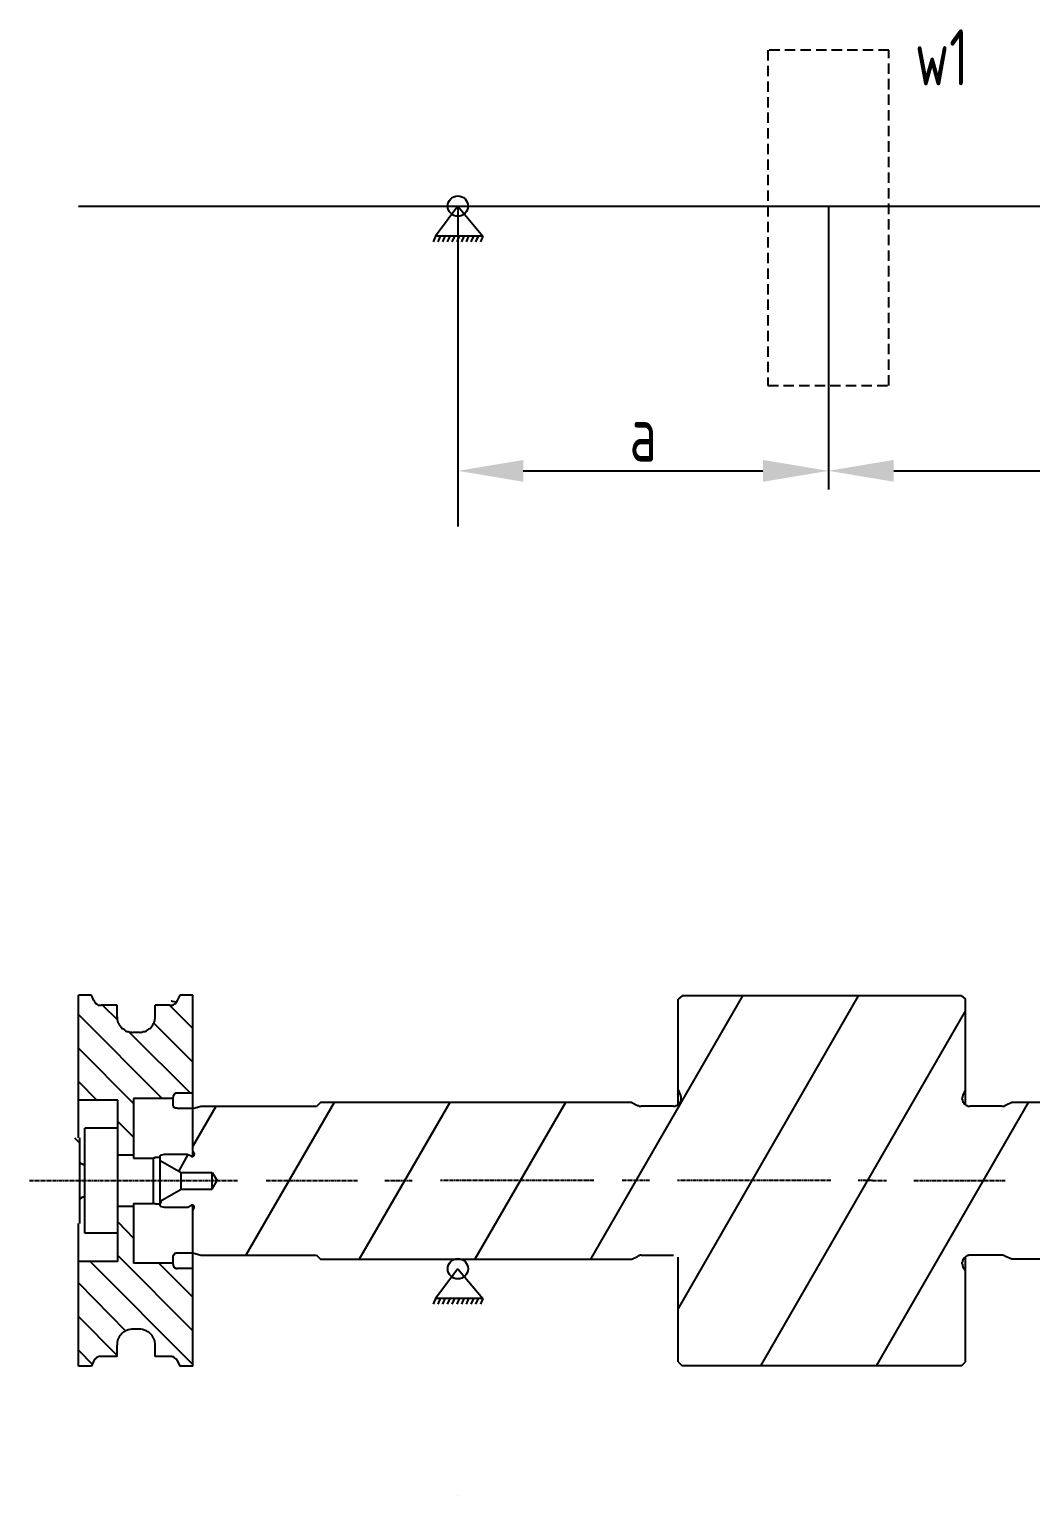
# Model space of a CAD drawing. Header units: millimetres. Extents: x 7384209 to 7384635, y 4275 to 4595.
# Drawn here: x 7384209.4 to 7384402.3, y 4312.7 to 4595 of the extents above; entities that cross this region are included whole.
import ezdxf

# ---------------------------------------------------------------- set-up
doc = ezdxf.new("R2010")
doc.units = ezdxf.units.MM
doc.header["$PDMODE"] = 6
doc.header["$PDSIZE"] = 3
doc.linetypes.add('ACISOWELD', pattern=[3, 2, -1])
doc.linetypes.add('CENTER2', pattern=[1.125, 0.75, -0.125, 0.125, -0.125])
doc.layers.get('0').update_dxf_attribs({"linetype": 'CONTINUOUS'})
doc.layers.get('Defpoints').update_dxf_attribs({"linetype": 'CONTINUOUS'})
for name, color, linetype in [('BOARD', 3, 'CONTINUOUS'), ('CENTER', 1, 'CENTER2'), ('MAIN', 4, 'CONTINUOUS')]:
    doc.layers.add(name, color=color, linetype=linetype)
doc.styles.get("Standard").update_dxf_attribs({"font": 'gbenor.shx', "width": 0.8, "bigfont": 'gbcbig.shx'})
doc.dimstyles.new('AM_GB$0', dxfattribs={"dimtxt": 3.5, "dimasz": 3.5, "dimexe": 1, "dimexo": 1, "dimgap": 1.5, "dimtad": 1, "dimdsep": 46, "dimtxsty": 'Standard', "dimcen": 0, "dimclrd": 256, "dimclre": 256, "dimclrt": 2, "dimadec": 0, "dimazin": 2, "dimtp": 0.1, "dimtm": 0.1, "dimtfac": 0.71, "dimtdec": 3, "dimtmove": 0, "dimatfit": 3, "dimfxl": 1, "dimlwd": -1, "dimlwe": -1, "dimarcsym": 1})

# ---------------------------------------------------------------- blocks, each defined once
blk = doc.blocks.new('*D42')
at = {"linetype": 'ByBlock', "transparency": 16777216}
for p, q in [((7384291.96, 4557.37), (7384291.96, 4506.4)), ((7384363.32, 4557.37), (7384363.32, 4506.4)), ((7384304.56, 4510), (7384350.72, 4510))]:
    blk.add_line(p, q, dxfattribs=at)
at = {"transparency": 16777216}
for points in [[(7384304.56, 4512.1), (7384304.56, 4507.9), (7384291.96, 4510)], [(7384350.72, 4512.1), (7384350.72, 4507.9), (7384363.32, 4510)]]:
    blk.add_solid(points, dxfattribs=at)
at = {"layer": 'Defpoints', "color": 0, "transparency": 16777216}
for p in [(7384291.96, 4560.97), (7384363.32, 4560.97), (7384363.32, 4510)]:
    blk.add_point(p, dxfattribs=at)
at = {"color": 2, "transparency": 16777216, "insert": (7384327.64, 4517.2), "char_height": 10.8, "attachment_point": 5}
blk.add_mtext('a', dxfattribs=at)
blk = doc.blocks.new('*D43')
at = {"linetype": 'ByBlock', "transparency": 16777216}
for p, q in [((7384363.32, 4557.37), (7384363.32, 4506.4)), ((7384453.44, 4557.37), (7384453.44, 4506.4)), ((7384375.92, 4510), (7384440.84, 4510))]:
    blk.add_line(p, q, dxfattribs=at)
at = {"transparency": 16777216}
for points in [[(7384375.92, 4512.1), (7384375.92, 4507.9), (7384363.32, 4510)], [(7384440.84, 4512.1), (7384440.84, 4507.9), (7384453.44, 4510)]]:
    blk.add_solid(points, dxfattribs=at)
at = {"layer": 'Defpoints', "color": 0, "transparency": 16777216}
for p in [(7384363.32, 4560.97), (7384453.44, 4560.97), (7384453.44, 4510)]:
    blk.add_point(p, dxfattribs=at)
at = {"color": 2, "transparency": 16777216, "insert": (7384408.38, 4517.2), "char_height": 10.8, "attachment_point": 5}
blk.add_mtext('b', dxfattribs=at)

msp = doc.modelspace()

# ---------------------------------------------------------------- linework, layer by layer
at = {"linetype": 'ACISOWELD'}
for p, q in [((7384351.69, 4590.97), (7384351.69, 4526.44)), ((7384374.95, 4590.97), (7384351.69, 4590.97)), ((7384374.95, 4526.44), (7384374.95, 4590.97)), ((7384351.69, 4526.44), (7384374.95, 4526.44))]:
    msp.add_line(p, q, dxfattribs=at)
for p, q in [((7384218.88, 4560.97), (7384564.05, 4560.97)), ((7384291.96, 4560.97), (7384287.64, 4555.21)), ((7384291.96, 4560.97), (7384296.74, 4555.21)), ((7384291.96, 4560.97), (7384291.96, 4499.29)), ((7384363.32, 4560.97), (7384363.32, 4510)), ((7384287.64, 4555.21), (7384287.17, 4554.12)), ((7384296.74, 4555.21), (7384287.64, 4555.21)), ((7384288.56, 4555.21), (7384288.08, 4554.12)), ((7384289.47, 4555.21), (7384288.99, 4554.12)), ((7384290.38, 4555.21), (7384289.91, 4554.12)), ((7384291.29, 4555.21), (7384290.82, 4554.12)), ((7384292.21, 4555.21), (7384291.73, 4554.12)), ((7384293.12, 4555.21), (7384292.64, 4554.12)), ((7384294.03, 4555.21), (7384293.56, 4554.12)), ((7384294.94, 4555.21), (7384294.47, 4554.12)), ((7384295.86, 4555.21), (7384295.38, 4554.12)), ((7384296.77, 4555.21), (7384296.29, 4554.12)), ((7384291.96, 4356.4), (7384287.64, 4350.64)), ((7384291.96, 4356.4), (7384296.74, 4350.64)), ((7384287.64, 4350.64), (7384287.17, 4349.55)), ((7384296.74, 4350.64), (7384287.64, 4350.64)), ((7384288.56, 4350.64), (7384288.08, 4349.55)), ((7384289.47, 4350.64), (7384288.99, 4349.55)), ((7384290.38, 4350.64), (7384289.91, 4349.55)), ((7384291.29, 4350.64), (7384290.82, 4349.55)), ((7384292.21, 4350.64), (7384291.73, 4349.55)), ((7384293.12, 4350.64), (7384292.64, 4349.55)), ((7384294.03, 4350.64), (7384293.56, 4349.55)), ((7384294.94, 4350.64), (7384294.47, 4349.55)), ((7384295.86, 4350.64), (7384295.38, 4349.55)), ((7384296.77, 4350.64), (7384296.29, 4349.55)), ((7384291.96, 4312.71), (7384291.96, 4312.71))]:
    msp.add_line(p, q)
for centre in [(7384291.96, 4560.97), (7384291.96, 4356.4)]:
    msp.add_circle(centre, 1.96)
at = {"layer": 'BOARD'}
for points in [[(7384223.54, 4407.14), (7384226.39, 4404.29)], [(7384236.41, 4407.14), (7384240.91, 4402.65)], [(7384346.81, 4408.96), (7384317.52, 4358.25)], [(7384369.09, 4408.96), (7384334.37, 4348.75)], [(7384218.88, 4405.33), (7384235.03, 4389.18)], [(7384389.74, 4406.11), (7384350.26, 4337.7)], [(7384228.64, 4401.96), (7384240.47, 4390.21)], [(7384233.39, 4403.69), (7384240.91, 4396.17)], [(7384218.88, 4398.85), (7384229.5, 4388.23)], [(7384218.88, 4392.46), (7384222.42, 4388.83)], [(7384245.31, 4387.62), (7384240.91, 4380.02)], [(7384268.12, 4388.4), (7384251.1, 4359.03)], [(7384290.4, 4388.4), (7384272.95, 4358.25)], [(7384312.69, 4388.4), (7384295.24, 4358.25)], [(7384401.83, 4388.4), (7384372.55, 4337.7)], [(7384226.48, 4384.77), (7384229.5, 4381.75)], [(7384218.1, 4381.58), (7384219.05, 4380.63)], [(7384239.96, 4378.38), (7384238.23, 4375.27)], [(7384226.48, 4365.42), (7384229.5, 4362.31)], [(7384226.48, 4358.95), (7384240.91, 4344.43)], [(7384221.13, 4357.82), (7384240.91, 4337.95)], [(7384234.34, 4357.48), (7384240.91, 4350.91)], [(7384218.88, 4353.68), (7384227.95, 4344.43)], [(7384218.88, 4347.2), (7384226.31, 4339.68)]]:
    msp.add_lwpolyline(points, dxfattribs=at)
at = {"layer": 'CENTER'}
for points in [[(7384209.42, 4373.37), (7384238.95, 4373.37)], [(7384238.66, 4373.37), (7384249.66, 4373.37)], [(7384255.06, 4373.37), (7384272.61, 4373.37)], [(7384277.92, 4373.37), (7384283.23, 4373.37)], [(7384318.15, 4373.37), (7384288.63, 4373.37)], [(7384328.86, 4373.37), (7384323.55, 4373.37)], [(7384363.78, 4373.37), (7384334.26, 4373.37)], [(7384371.79, 4373.37), (7384369.09, 4373.37)], [(7384371.79, 4373.37), (7384374.49, 4373.37)], [(7384379.8, 4373.37), (7384397.35, 4373.37)]]:
    msp.add_lwpolyline(points, dxfattribs=at)
at = {"layer": 'MAIN'}
for points in [[(7384218.88, 4381.58), (7384218.88, 4409.04)], [(7384221.38, 4409.04), (7384218.88, 4409.04)], [(7384221.82, 4408.01), (7384221.38, 4409.04)], [(7384221.82, 4408.01), (7384221.9, 4407.92), (7384221.99, 4407.75), (7384222.08, 4407.66), (7384222.16, 4407.49), (7384222.25, 4407.49), (7384222.33, 4407.4), (7384222.51, 4407.32), (7384222.59, 4407.23), (7384222.68, 4407.14), (7384222.85, 4407.14), (7384222.94, 4407.14), (7384223.11, 4407.14), (7384223.28, 4407.14)], [(7384226.31, 4407.14), (7384223.28, 4407.14)], [(7384226.31, 4404.9), (7384226.31, 4407.14)], [(7384233.65, 4404.9), (7384233.65, 4407.14)], [(7384236.5, 4407.14), (7384233.65, 4407.14)], [(7384236.5, 4407.14), (7384236.67, 4407.14), (7384236.76, 4407.14), (7384236.93, 4407.14), (7384237.02, 4407.14), (7384237.19, 4407.23), (7384237.28, 4407.32), (7384237.36, 4407.4), (7384237.45, 4407.49), (7384237.62, 4407.49), (7384237.71, 4407.66), (7384237.8, 4407.75), (7384237.88, 4407.92), (7384237.88, 4408.01)], [(7384236.93, 4407.92), (7384236.76, 4407.92)], [(7384236.93, 4407.92), (7384237.88, 4407.75)], [(7384238.4, 4409.04), (7384237.88, 4408.01)], [(7384240.91, 4409.04), (7384238.4, 4409.04)], [(7384240.91, 4378.98), (7384240.91, 4409.04)], [(7384335.15, 4408.96), (7384334.37, 4408.27)], [(7384334.37, 4387.97), (7384334.37, 4408.27)], [(7384388.96, 4408.96), (7384335.15, 4408.96)], [(7384388.96, 4408.96), (7384389.74, 4408.27)], [(7384389.74, 4387.97), (7384389.74, 4408.27)], [(7384226.31, 4404.9), (7384226.31, 4404.64), (7384226.31, 4404.38), (7384226.39, 4404.12), (7384226.48, 4403.86), (7384226.65, 4403.6), (7384226.74, 4403.34), (7384226.91, 4403.17), (7384227.09, 4402.91), (7384227.26, 4402.65), (7384227.52, 4402.57), (7384227.78, 4402.39), (7384227.95, 4402.22), (7384228.21, 4402.05), (7384228.47, 4402.05), (7384228.81, 4401.96), (7384229.07, 4401.96), (7384229.33, 4401.88)], [(7384230.63, 4401.88), (7384230.89, 4401.96), (7384231.23, 4401.96), (7384231.4, 4402.05), (7384231.75, 4402.05), (7384232.01, 4402.22), (7384232.27, 4402.39), (7384232.44, 4402.57), (7384232.7, 4402.65), (7384232.87, 4402.91), (7384233.05, 4403.17), (7384233.22, 4403.34), (7384233.3, 4403.6), (7384233.48, 4403.86), (7384233.56, 4404.12), (7384233.56, 4404.38), (7384233.65, 4404.64), (7384233.65, 4404.9)], [(7384230.63, 4401.88), (7384229.33, 4401.88)], [(7384237.88, 4390.21), (7384237.8, 4390.21), (7384237.71, 4390.21), (7384237.71, 4390.21), (7384237.62, 4390.21), (7384237.54, 4390.13), (7384237.45, 4390.04), (7384237.45, 4390.04), (7384237.36, 4390.04), (7384237.36, 4389.95), (7384237.28, 4389.95), (7384237.28, 4389.87), (7384237.19, 4389.78), (7384237.19, 4389.7), (7384237.11, 4389.7), (7384237.11, 4389.61), (7384237.11, 4389.52), (7384237.11, 4389.44)], [(7384240.91, 4390.21), (7384237.88, 4390.21)], [(7384333.5, 4387.71), (7384333.59, 4387.71), (7384333.76, 4387.71), (7384333.85, 4387.71), (7384334.02, 4387.8), (7384334.11, 4387.8), (7384334.19, 4387.88), (7384334.37, 4387.97), (7384334.45, 4388.05), (7384334.54, 4388.14), (7384334.71, 4388.23), (7384334.71, 4388.31), (7384334.8, 4388.49), (7384334.89, 4388.57), (7384334.89, 4388.75), (7384334.97, 4388.83), (7384334.97, 4389), (7384334.97, 4389.18), (7384334.97, 4389.26), (7384334.97, 4389.35), (7384334.97, 4389.52), (7384334.89, 4389.61), (7384334.89, 4389.78), (7384334.8, 4389.87)], [(7384334.19, 4390.13), (7384334.37, 4390.04)], [(7384334.37, 4390.82), (7384334.8, 4389.87)], [(7384389.22, 4389.87), (7384389.22, 4389.78), (7384389.13, 4389.61), (7384389.13, 4389.52), (7384389.13, 4389.35), (7384389.05, 4389.26), (7384389.05, 4389.18), (7384389.13, 4389), (7384389.13, 4388.83), (7384389.13, 4388.75), (7384389.22, 4388.57), (7384389.22, 4388.49), (7384389.39, 4388.31), (7384389.39, 4388.23), (7384389.48, 4388.14), (7384389.65, 4388.05), (7384389.74, 4387.97), (7384389.82, 4387.88), (7384390, 4387.8), (7384390.08, 4387.8), (7384390.17, 4387.71), (7384390.34, 4387.71), (7384390.43, 4387.71), (7384390.6, 4387.71)], [(7384389.74, 4390.82), (7384389.22, 4389.87)], [(7384226.48, 4388.83), (7384218.88, 4388.83)], [(7384226.48, 4370.17), (7384226.48, 4388.83)], [(7384229.5, 4389.18), (7384229.5, 4377.69)], [(7384237.11, 4389.18), (7384229.5, 4389.18)], [(7384237.11, 4388.05), (7384237.11, 4389.44)], [(7384237.88, 4387.28), (7384237.88, 4387.28), (7384237.88, 4387.28), (7384237.8, 4387.28), (7384237.8, 4387.28), (7384237.71, 4387.28), (7384237.71, 4387.28), (7384237.71, 4387.28), (7384237.71, 4387.28), (7384237.62, 4387.28), (7384237.62, 4387.28), (7384237.62, 4387.28), (7384237.62, 4387.28), (7384237.54, 4387.28), (7384237.54, 4387.36), (7384237.45, 4387.36), (7384237.45, 4387.36), (7384237.45, 4387.36), (7384237.45, 4387.36), (7384237.45, 4387.36), (7384237.36, 4387.36), (7384237.36, 4387.45), (7384237.36, 4387.45), (7384237.36, 4387.45), (7384237.36, 4387.45), (7384237.36, 4387.45), (7384237.28, 4387.45), (7384237.28, 4387.54), (7384237.28, 4387.54), (7384237.28, 4387.62), (7384237.28, 4387.62), (7384237.28, 4387.62), (7384237.28, 4387.62), (7384237.19, 4387.62), (7384237.19, 4387.71), (7384237.19, 4387.71), (7384237.19, 4387.71), (7384237.19, 4387.71), (7384237.11, 4387.8), (7384237.11, 4387.8), (7384237.11, 4387.8), (7384237.11, 4387.8), (7384237.11, 4387.88), (7384237.11, 4387.88), (7384237.11, 4387.97), (7384237.11, 4387.97), (7384237.11, 4387.97), (7384237.11, 4388.05), (7384237.11, 4388.05), (7384237.11, 4388.05)], [(7384237.88, 4387.28), (7384240.91, 4387.28)], [(7384242.46, 4387.62), (7384240.91, 4387.19)], [(7384264.75, 4387.62), (7384242.46, 4387.62)], [(7384265.52, 4388.4), (7384264.75, 4387.62)], [(7384325.47, 4388.4), (7384265.52, 4388.4)], [(7384325.47, 4388.4), (7384326.59, 4387.8)], [(7384326.59, 4387.8), (7384326.68, 4387.8), (7384326.85, 4387.71), (7384326.94, 4387.71), (7384327.11, 4387.71), (7384327.2, 4387.71), (7384327.28, 4387.71)], [(7384333.5, 4387.71), (7384327.28, 4387.71)], [(7384396.73, 4387.71), (7384390.6, 4387.71)], [(7384396.73, 4387.71), (7384396.91, 4387.71), (7384396.99, 4387.71), (7384397.08, 4387.71), (7384397.25, 4387.71), (7384397.34, 4387.8), (7384397.42, 4387.8)], [(7384398.63, 4388.4), (7384397.42, 4387.8)], [(7384519.13, 4388.4), (7384398.63, 4388.4)], [(7384219.05, 4381.58), (7384219.05, 4369.4)], [(7384220.09, 4370.17), (7384220.09, 4383.48)], [(7384226.48, 4383.48), (7384220.09, 4383.48)], [(7384235.38, 4378.38), (7384234.6, 4378.21)], [(7384239.96, 4378.38), (7384235.38, 4378.38)], [(7384239.96, 4378.38), (7384240.65, 4378.12)], [(7384240.65, 4378.12), (7384240.65, 4378.03), (7384240.65, 4378.03), (7384240.73, 4378.03), (7384240.73, 4378.03), (7384240.82, 4378.03), (7384240.82, 4378.03), (7384240.82, 4378.03), (7384240.91, 4378.03), (7384240.91, 4378.03), (7384240.91, 4378.03), (7384240.99, 4378.12), (7384240.99, 4378.12), (7384241.08, 4378.12), (7384241.08, 4378.12), (7384241.08, 4378.12), (7384241.08, 4378.21), (7384241.17, 4378.21), (7384241.17, 4378.21), (7384241.17, 4378.29), (7384241.17, 4378.29), (7384241.17, 4378.29), (7384241.17, 4378.38), (7384241.17, 4378.38)], [(7384240.91, 4378.98), (7384241.17, 4378.55)], [(7384240.91, 4378.03), (7384240.91, 4378.81)], [(7384241.17, 4378.55), (7384241.17, 4378.38)], [(7384219.05, 4377.26), (7384219.05, 4377.17), (7384219.05, 4377.17), (7384219.05, 4377.08), (7384219.05, 4377), (7384219.14, 4376.91), (7384219.14, 4376.91), (7384219.22, 4376.83), (7384219.22, 4376.83), (7384219.31, 4376.74), (7384219.31, 4376.65), (7384219.4, 4376.65), (7384219.48, 4376.57), (7384219.48, 4376.57), (7384219.57, 4376.57), (7384219.66, 4376.57), (7384219.66, 4376.57), (7384219.74, 4376.48), (7384219.83, 4376.48)], [(7384226.48, 4378.29), (7384226.48, 4378.29)], [(7384229.5, 4378.29), (7384226.48, 4378.29)], [(7384229.5, 4377.69), (7384233.3, 4377.69)], [(7384233.3, 4377.69), (7384233.3, 4377.69), (7384233.3, 4377.69), (7384233.3, 4377.69), (7384233.3, 4377.69), (7384233.39, 4377.78), (7384233.39, 4377.78), (7384233.39, 4377.78), (7384233.39, 4377.78), (7384233.48, 4377.78), (7384233.48, 4377.78), (7384233.48, 4377.78), (7384233.48, 4377.78), (7384233.48, 4377.78), (7384233.48, 4377.78), (7384233.48, 4377.78), (7384233.56, 4377.78), (7384233.56, 4377.78), (7384233.56, 4377.78), (7384233.56, 4377.78), (7384233.56, 4377.78), (7384233.56, 4377.78), (7384233.65, 4377.86), (7384233.65, 4377.86), (7384233.65, 4377.86), (7384233.65, 4377.86), (7384233.65, 4377.86), (7384233.65, 4377.86), (7384233.65, 4377.86), (7384233.74, 4377.86), (7384233.74, 4377.86)], [(7384233.3, 4377.69), (7384233.3, 4368.96)], [(7384233.74, 4377.86), (7384234.6, 4377.86)], [(7384234.6, 4368.45), (7384234.6, 4378.21)], [(7384234.6, 4377.26), (7384238.66, 4374.93)], [(7384238.66, 4371.73), (7384238.66, 4374.93)], [(7384238.66, 4374.93), (7384244.62, 4374.93)], [(7384244.62, 4371.73), (7384244.62, 4374.93)], [(7384244.62, 4374.93), (7384245.57, 4373.37)], [(7384244.62, 4371.73), (7384245.57, 4373.37)], [(7384219.83, 4370.17), (7384219.74, 4370.17), (7384219.66, 4370.17), (7384219.66, 4370.17), (7384219.57, 4370.09), (7384219.48, 4370.09), (7384219.48, 4370), (7384219.4, 4370), (7384219.31, 4370), (7384219.31, 4369.92), (7384219.22, 4369.92), (7384219.22, 4369.83), (7384219.14, 4369.83), (7384219.14, 4369.74), (7384219.05, 4369.66), (7384219.05, 4369.57), (7384219.05, 4369.57), (7384219.05, 4369.4), (7384219.05, 4369.4)], [(7384220.09, 4363.26), (7384220.09, 4370.17)], [(7384226.48, 4357.82), (7384226.48, 4370.17)], [(7384234.6, 4369.4), (7384238.66, 4371.73)], [(7384238.66, 4371.73), (7384244.62, 4371.73)], [(7384219.05, 4369.4), (7384219.05, 4365.08)], [(7384229.5, 4368.36), (7384226.48, 4368.36)], [(7384229.5, 4368.96), (7384229.5, 4357.48)], [(7384229.5, 4368.96), (7384233.3, 4368.96)], [(7384233.74, 4368.88), (7384233.74, 4368.88), (7384233.65, 4368.88), (7384233.65, 4368.88), (7384233.65, 4368.88), (7384233.65, 4368.88), (7384233.65, 4368.88), (7384233.65, 4368.88), (7384233.65, 4368.88), (7384233.56, 4368.88), (7384233.56, 4368.88), (7384233.56, 4368.88), (7384233.56, 4368.88), (7384233.56, 4368.88), (7384233.56, 4368.88), (7384233.48, 4368.88), (7384233.48, 4368.88), (7384233.48, 4368.88), (7384233.48, 4368.88), (7384233.48, 4368.88), (7384233.48, 4368.88), (7384233.48, 4368.96), (7384233.39, 4368.96), (7384233.39, 4368.96), (7384233.39, 4368.96), (7384233.39, 4368.96), (7384233.3, 4368.96), (7384233.3, 4368.96), (7384233.3, 4368.96), (7384233.3, 4368.96), (7384233.3, 4368.96)], [(7384233.74, 4368.88), (7384234.6, 4368.88)], [(7384234.86, 4369.57), (7384234.6, 4368.96)], [(7384234.6, 4368.45), (7384235.38, 4368.27)], [(7384235.38, 4368.27), (7384239.96, 4368.27)], [(7384239.96, 4368.27), (7384240.65, 4368.62)], [(7384241.17, 4368.27), (7384241.17, 4368.27), (7384241.17, 4368.36), (7384241.17, 4368.36), (7384241.17, 4368.36), (7384241.17, 4368.45), (7384241.17, 4368.45), (7384241.08, 4368.45), (7384241.08, 4368.45), (7384241.08, 4368.53), (7384241.08, 4368.53), (7384240.99, 4368.62), (7384240.99, 4368.62), (7384240.91, 4368.62), (7384240.91, 4368.62), (7384240.91, 4368.62), (7384240.82, 4368.62), (7384240.82, 4368.62), (7384240.82, 4368.62), (7384240.73, 4368.62), (7384240.73, 4368.62), (7384240.65, 4368.62), (7384240.65, 4368.62), (7384240.65, 4368.62)], [(7384240.91, 4337.61), (7384240.91, 4368.62)], [(7384240.91, 4367.67), (7384241.17, 4368.1)], [(7384241.17, 4368.1), (7384241.17, 4368.27)], [(7384218.88, 4337.61), (7384218.88, 4365.08)], [(7384226.48, 4363.26), (7384220.09, 4363.26)], [(7384237.11, 4358.6), (7384237.11, 4358.6), (7384237.11, 4358.6), (7384237.11, 4358.69), (7384237.11, 4358.69), (7384237.11, 4358.77), (7384237.11, 4358.77), (7384237.11, 4358.77), (7384237.11, 4358.77), (7384237.11, 4358.86), (7384237.11, 4358.86), (7384237.11, 4358.86), (7384237.19, 4358.86), (7384237.19, 4358.95), (7384237.19, 4358.95), (7384237.19, 4359.03), (7384237.19, 4359.03), (7384237.28, 4359.03), (7384237.28, 4359.03), (7384237.28, 4359.12), (7384237.28, 4359.12), (7384237.28, 4359.12), (7384237.28, 4359.12), (7384237.28, 4359.12), (7384237.36, 4359.2), (7384237.36, 4359.2), (7384237.36, 4359.2), (7384237.36, 4359.2), (7384237.36, 4359.2), (7384237.36, 4359.29), (7384237.45, 4359.29), (7384237.45, 4359.29), (7384237.45, 4359.29), (7384237.45, 4359.38), (7384237.45, 4359.38), (7384237.54, 4359.38), (7384237.54, 4359.38), (7384237.62, 4359.38), (7384237.62, 4359.38), (7384237.62, 4359.38), (7384237.62, 4359.38), (7384237.71, 4359.38), (7384237.71, 4359.38), (7384237.71, 4359.46), (7384237.71, 4359.46), (7384237.8, 4359.46), (7384237.8, 4359.46), (7384237.88, 4359.46), (7384237.88, 4359.46), (7384237.88, 4359.46)], [(7384237.11, 4357.22), (7384237.11, 4358.6)], [(7384237.88, 4359.46), (7384240.91, 4359.46)], [(7384240.91, 4359.46), (7384242.46, 4359.03)], [(7384242.46, 4359.03), (7384264.75, 4359.03)], [(7384264.75, 4359.03), (7384265.52, 4358.25)], [(7384325.47, 4358.25), (7384326.59, 4358.77)], [(7384327.28, 4359.03), (7384327.2, 4359.03), (7384327.11, 4359.03), (7384326.94, 4358.95), (7384326.85, 4358.86), (7384326.68, 4358.86), (7384326.59, 4358.77)], [(7384327.28, 4359.03), (7384333.5, 4359.03)], [(7384334.37, 4338.47), (7384334.37, 4358.6)], [(7384390.6, 4359.03), (7384390.43, 4359.03), (7384390.34, 4358.95), (7384390.17, 4358.95), (7384390.08, 4358.86), (7384390, 4358.86), (7384389.82, 4358.77), (7384389.74, 4358.69), (7384389.65, 4358.6), (7384389.48, 4358.51), (7384389.39, 4358.43), (7384389.39, 4358.25), (7384389.22, 4358.17), (7384389.22, 4358.08), (7384389.13, 4357.91), (7384389.13, 4357.82), (7384389.13, 4357.65), (7384389.05, 4357.56), (7384389.05, 4357.39), (7384389.13, 4357.3), (7384389.13, 4357.13), (7384389.13, 4356.96), (7384389.22, 4356.87), (7384389.22, 4356.7)], [(7384389.74, 4338.47), (7384389.74, 4358.6)], [(7384396.73, 4359.03), (7384390.6, 4359.03)], [(7384397.42, 4358.77), (7384397.34, 4358.86), (7384397.25, 4358.86), (7384397.08, 4358.95), (7384396.99, 4359.03), (7384396.91, 4359.03), (7384396.73, 4359.03)], [(7384398.63, 4358.25), (7384397.42, 4358.77)], [(7384226.48, 4357.82), (7384218.88, 4357.82)], [(7384237.11, 4357.48), (7384229.5, 4357.48)], [(7384237.11, 4357.22), (7384237.11, 4357.13), (7384237.11, 4357.04), (7384237.11, 4356.96), (7384237.19, 4356.96), (7384237.19, 4356.87), (7384237.28, 4356.79), (7384237.28, 4356.7), (7384237.36, 4356.7), (7384237.36, 4356.61), (7384237.45, 4356.61), (7384237.45, 4356.53), (7384237.54, 4356.53), (7384237.62, 4356.53), (7384237.71, 4356.53), (7384237.71, 4356.44), (7384237.8, 4356.44), (7384237.88, 4356.44)], [(7384240.91, 4356.44), (7384237.88, 4356.44)], [(7384265.52, 4358.25), (7384325.47, 4358.25)], [(7384389.74, 4355.92), (7384389.22, 4356.7)], [(7384519.13, 4358.25), (7384398.63, 4358.25)], [(7384229.33, 4344.78), (7384229.07, 4344.78), (7384228.81, 4344.69), (7384228.47, 4344.61), (7384228.21, 4344.52), (7384227.95, 4344.43), (7384227.78, 4344.26), (7384227.52, 4344.17), (7384227.26, 4343.92), (7384227.09, 4343.74), (7384226.91, 4343.57), (7384226.74, 4343.31), (7384226.65, 4343.05), (7384226.48, 4342.79), (7384226.39, 4342.53), (7384226.31, 4342.27), (7384226.31, 4342.01), (7384226.31, 4341.67)], [(7384230.63, 4344.78), (7384229.33, 4344.78)], [(7384233.65, 4341.67), (7384233.65, 4342.01), (7384233.56, 4342.27), (7384233.56, 4342.53), (7384233.48, 4342.79), (7384233.3, 4343.05), (7384233.22, 4343.31), (7384233.05, 4343.57), (7384232.87, 4343.74), (7384232.7, 4343.92), (7384232.44, 4344.17), (7384232.27, 4344.26), (7384232.01, 4344.43), (7384231.75, 4344.52), (7384231.4, 4344.61), (7384231.23, 4344.69), (7384230.89, 4344.78), (7384230.63, 4344.78)], [(7384226.31, 4339.51), (7384226.31, 4341.67)], [(7384233.65, 4339.51), (7384233.65, 4341.67)], [(7384218.88, 4340.72), (7384221.56, 4337.95)], [(7384223.28, 4339.51), (7384223.11, 4339.51), (7384222.94, 4339.51), (7384222.85, 4339.51), (7384222.68, 4339.42), (7384222.59, 4339.42), (7384222.51, 4339.34), (7384222.33, 4339.34), (7384222.25, 4339.16), (7384222.16, 4339.08), (7384222.08, 4338.99), (7384221.99, 4338.91), (7384221.9, 4338.82), (7384221.82, 4338.73)], [(7384226.31, 4339.51), (7384223.28, 4339.51)], [(7384236.5, 4339.51), (7384233.65, 4339.51)], [(7384237.88, 4338.73), (7384237.88, 4338.82), (7384237.8, 4338.91), (7384237.71, 4338.99), (7384237.62, 4339.08), (7384237.45, 4339.16), (7384237.36, 4339.34), (7384237.28, 4339.34), (7384237.19, 4339.42), (7384237.02, 4339.42), (7384236.93, 4339.51), (7384236.76, 4339.51), (7384236.67, 4339.51), (7384236.5, 4339.51)], [(7384221.38, 4337.61), (7384218.88, 4337.61)], [(7384221.82, 4338.73), (7384221.38, 4337.61)], [(7384237.88, 4338.73), (7384238.4, 4337.61)], [(7384240.91, 4337.61), (7384238.4, 4337.61)], [(7384334.37, 4338.47), (7384335.15, 4337.7)], [(7384388.96, 4337.7), (7384335.15, 4337.7)], [(7384388.96, 4337.7), (7384389.74, 4338.47)]]:
    msp.add_lwpolyline(points, dxfattribs=at)

# ---------------------------------------------------------------- texts
at = {"insert": (7384380, 4595), "char_height": 10.8, "attachment_point": 1}
msp.add_mtext_dynamic_manual_height_columns('w1', width=30, gutter_width=1.25, heights=[0], dxfattribs=at)

# ---------------------------------------------------------------- dimensions: what is measured, and where the dimension line sits
for base, p1, p2, text, picture, middle in [((7384363.32, 4510), (7384291.96, 4560.97), (7384363.32, 4560.97), 'a', '*D42', (7384327.64, 4517.2)), ((7384453.44, 4510), (7384363.32, 4560.97), (7384453.44, 4560.97), 'b', '*D43', (7384408.38, 4517.2))]:
    dim = msp.add_linear_dim(base=base, p1=p1, p2=p2, text=text, dimstyle='AM_GB$0', override={"dimscale": 3.6, "dimtxt": 3, "dimgap": 0.5, "dimdec": 1, "dimtdec": 1})
    dim.commit()
    dim.dimension.update_dxf_attribs({"geometry": picture, "text_midpoint": middle})

doc.saveas('drawing.dxf')
